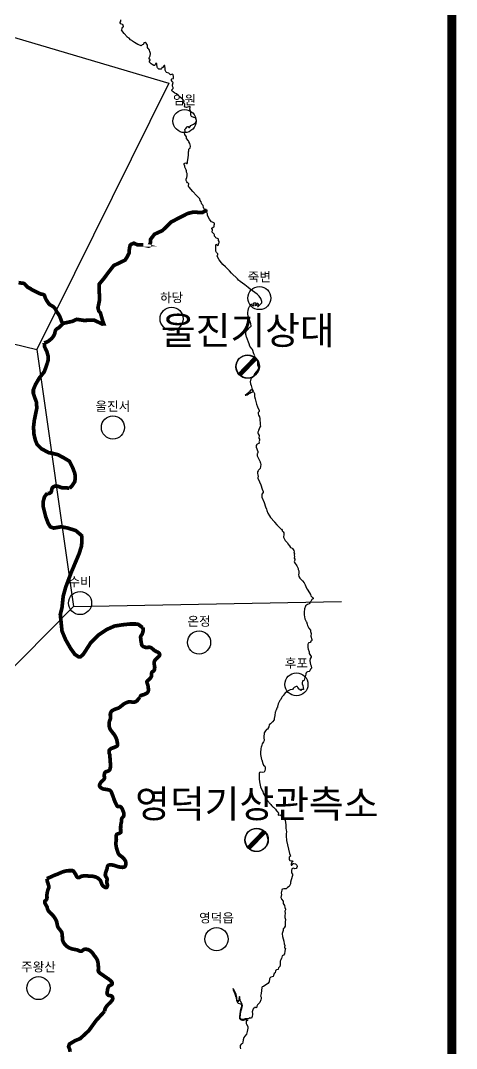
# Model space of a CAD drawing. Header units: millimetres. Extents: x -954552 to 1497340, y -301250 to 736091.
# Drawn here: x 389927 to 437134, y 317031 to 428269 of the extents above; entities that cross this region are included whole.
import ezdxf
from ezdxf.enums import TextEntityAlignment as Align

# ---------------------------------------------------------------- set-up
doc = ezdxf.new("R2010")
doc.units = ezdxf.units.MM
for name, color, linetype in [('2121', 7, 'Continuous'), ('2411', 7, 'Continuous'), ('AWS', 4, 'Continuous'), ('AWS명', 2, 'Continuous'), ('EL', 2, 'Continuous'), ('Point', 1, 'Continuous'), ('관측소명', 3, 'Continuous'), ('기상청', 1, 'Continuous'), ('티센', 6, 'Continuous')]:
    doc.layers.add(name, color=color, linetype=linetype)
doc.styles.get("Standard").update_dxf_attribs({"font": ''})
doc.styles.get('Standard').set_extended_font_data('Gulim')

# ---------------------------------------------------------------- blocks, each defined once
blk = doc.blocks.new('관측소(기상청)')
at = {"layer": '기상청', "const_width": 500}
blk.add_lwpolyline([(821, 874), (-914, -926)], dxfattribs=at)
at = {"layer": '기상청'}
blk.add_circle((-46, -26), 1250, dxfattribs=at)

msp = doc.modelspace()

# ---------------------------------------------------------------- linework, layer by layer
at = {"const_width": 1000}
msp.add_lwpolyline([(436634, 41900), (436634, 603450), (72212, 603450), (72212, 41900)], close=True, dxfattribs=at)
at = {"layer": '2121', "color": 7}
for points in [[(415266, 391887), (415286, 391979), (415199, 392192), (415166, 392295), (415079, 392557), (415062, 392677), (414992, 392754), (414871, 392879), (414769, 393046), (414696, 393295), (414618, 393456), (414409, 394040), (414377, 394108), (414352, 394215), (414331, 394264), (414328, 394470), (414362, 394621), (414375, 394633), (414387, 394677), (414470, 394759), (414591, 394855), (414650, 394968), (414768, 395089), (414823, 395108), (414903, 395185), (414915, 395232), (414862, 395466), (414581, 396261), (414539, 396529), (414538, 396616), (414543, 396718), (414569, 396862), (414624, 397099), (414667, 397176), (414733, 397338), (414806, 397414), (414834, 397489), (414922, 397616), (414922, 397616), (414981, 397501), (415068, 397430), (415166, 397408), (415215, 397430), (415215, 397490), (415161, 397561), (415144, 397670), (415237, 397730), (415390, 397725), (415412, 397637), (415373, 397452), (415384, 397397), (415417, 397425), (415477, 397485), (415570, 397687), (415630, 397698), (415663, 397556), (415619, 397441), (415603, 397337), (415652, 397337), (415805, 397463), (416066, 397708), (416072, 397883), (415957, 398189), (415761, 398440), (415570, 398647), (415062, 399018), (414810, 399216), (414564, 399378), (414234, 399679), (413716, 400040), (413543, 400186), (413409, 400315), (412786, 400916), (412561, 401197), (412524, 401224), (412524, 401236), (412155, 401590), (412123, 401609), (411851, 401875), (411703, 402045), (411442, 402388), (411236, 402782), (411247, 402863), (411283, 402908), (411294, 402956), (411297, 403008), (411165, 403176), (411091, 403304), (411064, 403791), (411094, 403873), (411106, 404054), (411106, 404054), (411161, 404033), (411210, 403946), (411281, 403924), (411357, 403995), (411374, 404131), (411434, 404224), (411450, 404355), (411368, 404480), (411370, 404602), (411326, 404645), (411080, 404760), (411030, 404810), (410927, 404951), (410919, 405083), (410880, 405169), (410693, 405383), (410709, 405616), (410703, 405645), (410627, 405752), (410627, 405784), (410676, 405841), (410850, 405937), (410893, 405979), (410904, 406020), (410896, 406119), (410938, 406242), (410931, 406326), (410855, 406393), (410699, 406452), (410603, 406502), (410463, 406656), (410398, 406758), (410186, 407171), (410178, 407339), (410100, 407494), (410104, 407619), (410135, 407691), (410121, 407751), (410108, 407763), (410108, 407763), (409913, 407815), (409863, 407834), (409844, 407859), (409786, 407947), (409748, 408032), (409713, 408238), (409575, 408402), (409522, 408503), (409495, 408659), (409386, 408783), (409359, 408973), (408986, 409345), (408572, 409766), (408192, 410226), (408129, 410328), (408112, 410385), (408111, 410456), (408119, 410476), (408140, 410565), (408134, 410588), (408044, 410699), (408013, 410718), (407936, 410806), (407866, 410946), (407858, 411002), (407869, 411114), (407938, 411284), (407938, 411284), (407985, 411460), (407979, 411558), (407969, 411700), (407892, 411880), (407893, 412008), (407873, 412120), (407744, 412318), (407733, 412405), (407734, 412524), (407663, 412692), (407662, 412792), (407711, 412845), (407829, 412876), (407829, 412876), (407909, 412813), (407969, 412802), (407990, 412878), (408023, 413020), (408072, 413413), (408105, 413730), (408111, 413874), (408099, 414017), (408118, 414053), (408153, 414180), (408144, 414348), (408199, 414410), (408220, 414414), (408222, 414427), (408305, 414464), (408320, 414667), (408252, 414975), (408138, 415136), (408117, 415248), (407913, 415508), (407898, 415676), (407706, 415954), (407691, 416116), (407738, 416292), (407735, 416473), (407747, 416486), (407754, 416525), (407827, 416601), (407981, 416765), (408036, 416789), (408068, 416791), (408144, 416704), (408231, 416706), (408385, 416895), (408660, 417072), (408763, 417127), (408898, 417247), (408898, 417247), (408940, 417331), (408967, 417462), (408962, 417555), (408896, 417669), (408820, 417740), (408705, 417795), (408451, 417884), (408380, 418033), (408385, 418092), (408376, 418261), (408354, 418396), (408251, 418668), (408250, 418737), (408311, 418825), (408310, 418919), (408271, 418962), (407885, 418875), (407766, 418904), (407683, 418997), (407687, 419042), (407725, 419127), (407731, 419184), (407717, 419216), (407590, 419377), (407620, 419462), (407637, 419565), (407637, 419565), (407570, 419672), (407428, 419808), (407221, 419972), (406990, 420180), (406825, 420339), (406618, 420411), (406464, 420562), (406362, 420627), (406319, 420731), (406317, 420764), (406330, 420807), (406448, 420927), (406452, 421027), (406381, 421185), (406372, 421325), (406456, 421574), (406424, 421613), (406393, 421634), (406278, 421796), (406270, 421905), (406291, 421944), (406325, 421972), (406480, 422015), (406499, 422033), (406496, 422209), (406441, 422394), (406386, 422463), (406164, 422409), (406137, 422421), (405984, 422575), (405746, 422640), (405708, 422683), (405663, 422748), (405598, 422894), (405598, 422894), (405594, 423144), (405568, 423212), (405559, 423391), (405547, 423409), (405472, 423423), (405391, 423347), (405362, 423191), (405213, 423172), (405179, 423030), (405166, 423015), (404897, 423015), (404865, 423032), (404762, 423144), (404718, 423212), (404694, 423561), (404669, 423627), (404549, 423609), (404531, 423590), (404496, 423483), (404471, 423445), (404428, 423414), (404353, 423418), (404178, 423506), (404075, 423570), (403918, 423738), (403898, 423774), (403908, 423880), (403960, 423968), (403952, 424010), (403918, 424074), (403901, 424090), (403901, 424090), (403868, 424099), (403865, 424242), (403913, 424367), (403974, 424456), (403983, 424700), (403911, 424924), (403896, 425061), (403823, 425173), (403785, 425216), (403768, 425221), (403762, 425242), (403742, 425253), (403667, 425351), (403678, 425426), (403682, 425589), (403682, 425589), (403521, 425816), (403412, 425893), (403352, 425876), (403239, 425788), (403236, 425713), (403224, 425688), (403200, 425663), (403100, 425639), (403072, 425600), (403007, 425543), (402932, 425552), (402640, 425686), (402258, 425885), (402144, 425983), (402043, 426032), (401964, 426102), (401829, 426197), (401677, 426351), (401550, 426437), (401508, 426482), (401488, 426488), (401482, 426507), (401143, 426870), (401015, 427048), (400874, 427272), (400902, 427319), (400918, 427435), (401014, 427537), (401082, 427591), (401087, 427653), (401036, 427703), (401023, 427790), (400972, 427852), (400771, 427918), (400771, 427918), (400726, 428010), (400724, 428116), (400790, 428167), (400791, 428199), (400770, 428361)], [(415267, 391891), (415488, 391621), (415586, 391487), (415586, 391291), (415586, 390966), (415663, 390832), (415679, 390656), (415622, 390481), (415255, 390037), (415142, 389748), (414880, 389500), (414800, 389170), (414820, 389000), (414840, 388950), (414890, 388780), (414970, 388490), (415090, 388260), (415110, 388200), (414930, 388290), (414830, 388280), (414720, 388080), (414700, 388050), (414450, 387850), (414300, 387780), (414270, 387740), (414320, 387730), (414480, 387770), (414610, 387860), (414770, 387930), (414870, 388010), (415010, 388050), (415040, 388100), (415050, 388140), (415120, 388110), (415190, 388040), (415270, 387920), (415280, 387590), (415320, 387340), (415470, 386760), (415580, 386460), (415780, 386080), (415780, 386080), (415780, 386000), (415770, 385970), (415660, 385860), (415660, 385720), (415670, 385710), (415710, 385560), (415820, 385370), (415850, 385190), (415880, 384570), (415890, 384520), (415900, 384370), (415830, 384260), (415780, 384080), (415700, 383900), (415690, 383870), (415640, 383740), (415630, 383610), (415660, 383540), (415760, 383350), (415720, 383080), (415810, 382950), (415810, 382830), (415740, 382680), (415770, 382600), (415770, 382540), (415740, 382510), (415540, 382430), (415500, 382400), (415460, 382280), (415460, 382100), (415630, 381630), (415630, 381630), (415630, 381530), (415580, 381400), (415570, 381390), (415570, 381170), (415690, 380870), (415870, 380500), (415880, 380470), (415930, 380380), (415960, 380210), (415890, 379780), (415700, 379610), (415700, 379600), (415650, 379540), (415600, 379450), (415580, 379270), (415630, 379080), (415670, 378990), (415640, 378740), (415810, 378340), (415960, 378040), (416100, 377540), (416210, 377290), (416200, 377210), (416050, 377000), (416050, 376820), (416070, 376680), (416320, 376120), (416450, 375630), (416580, 375390), (416610, 375230), (416710, 374950), (416710, 374950), (416890, 374660), (417010, 374490), (417420, 374030), (417430, 374020), (417440, 374000), (417690, 373710), (418010, 373380), (418160, 373240), (418180, 373240), (418180, 373230), (418260, 373110), (418260, 373030), (418380, 372930), (418450, 372830), (418440, 372780), (418430, 372760), (418450, 372580), (418420, 372450), (418410, 372360), (418480, 372200), (418600, 372010), (418850, 371740), (418860, 371650), (419070, 371420), (419180, 371240), (419360, 371180), (419390, 371150), (419540, 370920), (419560, 370770), (419550, 370720), (419540, 370710), (419540, 370710), (419540, 370680), (419590, 370590), (419570, 370420), (419600, 370280), (419570, 370090), (419620, 369990), (419620, 369870), (419580, 369790), (419560, 369710), (419600, 369610), (419830, 369260), (419990, 368980), (420000, 368950), (420010, 368850), (420070, 368730), (420060, 368390), (420030, 368330), (420050, 368120), (420190, 367920), (420420, 367690), (420430, 367690), (420430, 367680), (420440, 367680), (420460, 367650), (420470, 367650), (420470, 367640), (420650, 367420), (420760, 367210), (420820, 367040), (420840, 367020), (420840, 366990), (420840, 366990), (420960, 366750), (421230, 366330), (421320, 366170), (421380, 366020), (421530, 365850), (421600, 365740), (421600, 365700), (421530, 365660), (421460, 365600), (421360, 365400), (421340, 365350), (421240, 365230), (421240, 365200), (421210, 365170), (421200, 365170), (421200, 365160), (421020, 365060), (420880, 364990), (420800, 364920), (420780, 364880), (420690, 364590), (420670, 364580), (420640, 364280), (420630, 363970), (420710, 363540), (420850, 363240), (420880, 363190), (420980, 362940), (421010, 362820), (421120, 362580), (421160, 362500), (421160, 362500), (421320, 362300), (421320, 362200), (421330, 362160), (421400, 361920), (421380, 361660), (421470, 361290), (421470, 361170), (421390, 361100), (421370, 361100), (421340, 361000), (421320, 360980), (421140, 360930), (421090, 360880), (421040, 360730), (421050, 360420), (421070, 360250), (421170, 359970), (421180, 359780), (421400, 359430), (421400, 359380), (421310, 359280), (421290, 359220), (421270, 358970), (421340, 358580), (421410, 358420), (421430, 358180), (421400, 358160), (421310, 358080), (421240, 357900), (421170, 357840), (421010, 357780), (421010, 357780), (420940, 357750), (420860, 357690), (420810, 357560), (420780, 357370), (420760, 357350), (420710, 357170), (420660, 356890), (420610, 356830), (420490, 356800), (420450, 356760), (420420, 356630), (420420, 356480), (420480, 356310), (420530, 356080), (420580, 355890), (420360, 355860), (420270, 355760), (420250, 355760), (420200, 355860), (420180, 355890), (420090, 355930), (419970, 356090), (419930, 356180), (419900, 356190), (419780, 356200), (419550, 356100), (419470, 356020), (419460, 356000), (419380, 355880), (419120, 355830), (418990, 355780), (418990, 355780), (418850, 355680), (418540, 355430), (418360, 355220), (418330, 355160), (418240, 355060), (418240, 355030), (418170, 354960), (418100, 354810), (418000, 354680), (417940, 354550), (417860, 354380), (417840, 354320), (417790, 354130), (417760, 354060), (417740, 353940), (417720, 353920), (417700, 353850), (417650, 353750), (417600, 353640), (417560, 353590), (417530, 353450), (417510, 353430), (417470, 353070), (417400, 352720), (417380, 352680), (417380, 352580), (417220, 352380), (417030, 352190), (416990, 352170), (416850, 352060), (416820, 351850), (416820, 351850), (416760, 351730), (416750, 351690), (416660, 351600), (416600, 351550), (416600, 351540), (416580, 351540), (416450, 351420), (416320, 351170), (416300, 351130), (416280, 350800), (416270, 350630), (416300, 350390), (416300, 350350), (416290, 350300), (416240, 350200), (416110, 350010), (416070, 349850), (416060, 349800), (416010, 349740), (415980, 349650), (415950, 349500), (415910, 349040), (415920, 348980), (415910, 348900), (415930, 348830), (416020, 348300), (416040, 348270), (416180, 347870), (416220, 347680), (416220, 347680), (416391, 347563), (416411, 347428), (416432, 347274), (416391, 347062), (416313, 346928), (416120, 346900), (416120, 346900), (415880, 346930), (415840, 346900), (415820, 346880), (415780, 346800), (415760, 346340), (415760, 346200), (415800, 345880), (415930, 345360), (416090, 344960), (416160, 344820), (416210, 344660), (416300, 344480), (416300, 344470), (416410, 344280), (416620, 343910), (416670, 343850), (416660, 343840), (416680, 343830), (416680, 343820), (416730, 343760), (416780, 343720), (416780, 343710), (416790, 343710), (416800, 343680), (416810, 343680), (416810, 343680), (416860, 343600), (416880, 343600), (416900, 343560), (416930, 343540), (416950, 343490), (417010, 343450), (417010, 343420), (417030, 343420), (417140, 343280), (417130, 343270), (417250, 343170), (417270, 343130), (417320, 343130), (417350, 343090), (417550, 342930), (417650, 342740), (417670, 342740), (417670, 342720), (417760, 342670), (417760, 342660), (417770, 342660), (417770, 342640), (417860, 342530), (417870, 342470), (417830, 342370), (417830, 342290), (417990, 342300), (418070, 342260), (418130, 342230), (418180, 342220), (418455, 341974), (418589, 341721), (418666, 341241), (418666, 340834), (418687, 340679), (418723, 340488), (418703, 340240), (418687, 340023), (418744, 339543), (419053, 338135), (419110, 337944), (419146, 337830), (419090, 337810), (419000, 337730), (419000, 337730), (419000, 337520), (419040, 337420), (419100, 337360), (419340, 337340), (419420, 337300), (419440, 337270), (419420, 337250), (419390, 337230), (419270, 337140), (419220, 336980), (419230, 336870), (419310, 336870), (419380, 336940), (419430, 337040), (419460, 337050), (419520, 337050), (419720, 337010), (419838, 336860), (419889, 336716), (419859, 336602), (419781, 336504), (419637, 336468), (419570, 336514), (419520, 336540), (419380, 336500), (419320, 336460), (419300, 336410), (419280, 336310), (419270, 336050), (419270, 336050), (419389, 335900), (419379, 335746), (419224, 335286), (419177, 335023), (419146, 334842), (419090, 334698), (419002, 334564), (418832, 334440), (418687, 334295), (418589, 334306), (418430, 334320), (418290, 334280), (418230, 334240), (418210, 334160), (418180, 334030), (418170, 334020), (418150, 333870), (418200, 333670), (418200, 333630), (418140, 333550), (418130, 333350), (418170, 333210), (418190, 333170), (418370, 332960), (418370, 332700), (418510, 332500), (418540, 332290), (418610, 332120), (418610, 332040), (418560, 331880), (418580, 331620), (418550, 331410), (418550, 331410), (418543, 331210), (418589, 331086), (418630, 330998), (418599, 330740), (418589, 330343), (418589, 330250), (418520, 330150), (418520, 330120), (418520, 330100), (418470, 330050), (418380, 330020), (418360, 330000), (418350, 329780), (418260, 329480), (418250, 329430), (418290, 329150), (418430, 328630), (418470, 328360), (418540, 328160), (418520, 327980), (418520, 327980), (418543, 327892), (418610, 327845), (418599, 327721), (418553, 327566), (418496, 327267), (418408, 327123), (418270, 327060), (418170, 326760), (418160, 326720), (418100, 326610), (418050, 326490), (418030, 326080), (417990, 325910), (417870, 325770), (417830, 325600), (417810, 325570), (417640, 325530), (417590, 325500), (417560, 325460), (417540, 325430), (417500, 325200), (417400, 325130), (417340, 325030), (417330, 324940), (417310, 324900), (417270, 324830), (417020, 324740), (416920, 324640), (416880, 324550), (416850, 324250), (416720, 324050), (416240, 323720), (416100, 323690), (416050, 323640), (415990, 322980), (415960, 322830), (415920, 322710), (415920, 322710), (415962, 322649), (415999, 322571), (415988, 322447), (415942, 322282), (415839, 322004), (415606, 321746), (415508, 321591), (415508, 321503), (415462, 321457), (415415, 321436), (415310, 321490), (415250, 321420), (415140, 321350), (415110, 321310), (415000, 320980), (415010, 320960), (415010, 320960), (415039, 320879), (415049, 320812), (415049, 320688), (415008, 320476), (414941, 320321), (414884, 320290), (414807, 320290), (414730, 320350), (414730, 320350), (414630, 320250), (414570, 320220), (414400, 320230), (414260, 320220), (414140, 320180), (414070, 320160), (413930, 320150), (413810, 320210), (413740, 320260), (413720, 320350), (413740, 320720), (413770, 321030), (413900, 321360), (413960, 321630), (413900, 321900), (413740, 322140), (413720, 322180), (413670, 322610), (413640, 322640), (413610, 322620), (413590, 322550), (413580, 322410), (413590, 322210), (413590, 322210), (413580, 322200), (413550, 322180), (413510, 322190), (413430, 322270), (413480, 322180), (413490, 322080), (413460, 322060), (413430, 322070), (413400, 322120), (413380, 322190), (413360, 322270), (413350, 322360), (413340, 322480), (413340, 322550), (413280, 322870), (413210, 323060), (413010, 323400), (413000, 323430), (412920, 323520), (412940, 323380), (412980, 323260), (413050, 323120), (413180, 322840), (413220, 322670), (413250, 322620), (413270, 322480), (413330, 322240), (413380, 322080), (413410, 322020), (413460, 321960), (413490, 321940), (413490, 321940), (413750, 321860), (413790, 321820), (413820, 321780), (413840, 321730), (413850, 321550), (413800, 321390), (413770, 321320), (413770, 321270), (413750, 321260), (413710, 321070), (413650, 320500), (413650, 320410), (413650, 320280), (413730, 320170), (413830, 320130), (413950, 320080), (414020, 320090), (414080, 320100), (414180, 320140), (414260, 320160), (414320, 320160), (414400, 320140), (414450, 320120), (414500, 320080), (414490, 320060), (414400, 319990), (414370, 319940), (414370, 319730), (414390, 319670), (414400, 319650), (414533, 319423), (414533, 319212), (414476, 318851), (414389, 318562), (414234, 318366), (414110, 318231), (414032, 317973), (413996, 317705), (413976, 317581), (413830, 317490), (413830, 317490), (413720, 317360), (413700, 317240), (413720, 317120), (413740, 316980)]]:
    msp.add_lwpolyline(points, dxfattribs=at)
at = {"layer": '2411', "const_width": 400}
for points in [[(394565, 395506), (395557, 395722), (396011, 395938), (396769, 395822), (397900, 395844), (398766, 395431), (398943, 395437), (398828, 395746), (398568, 396656), (398408, 396814), (398308, 397185), (398482, 398022), (398427, 399724), (398959, 400362), (399438, 401012), (400018, 401752), (401229, 402332), (401444, 402635), (401684, 403102), (401714, 403588), (401802, 403967), (401859, 404023), (402180, 404179), (402633, 403984), (403233, 404001), (403180, 404000), (403793, 403854), (403840, 403873), (403992, 404226), (404004, 404590), (404439, 405151), (405297, 405545), (406252, 406474), (407328, 407035), (408019, 407386), (408569, 407525), (408868, 407538), (409333, 407486), (409643, 407510), (410108, 407763)], [(394565, 395506), (394540, 395523), (394498, 395551), (394460, 395583), (394437, 395607), (394437, 395607), (394408, 395647), (394385, 395690), (394366, 395737), (394349, 395786), (394334, 395833), (394315, 395879), (394297, 395926), (394280, 395973), (394263, 396020), (394245, 396067), (394228, 396114), (394210, 396160), (394191, 396207), (394170, 396252), (394155, 396284), (394132, 396328), (394108, 396371), (394082, 396414), (394056, 396457), (394030, 396500), (394004, 396542), (393996, 396556), (393963, 396598), (393929, 396639), (393895, 396681), (393870, 396715), (393843, 396757), (393820, 396801), (393798, 396846), (393776, 396892), (393770, 396903), (393748, 396949), (393726, 396994), (393702, 397038), (393677, 397082), (393650, 397123), (393650, 397123), (393639, 397138), (393607, 397176), (393573, 397213), (393537, 397247), (393498, 397279), (393458, 397310), (393417, 397340), (393375, 397368), (393367, 397373), (393323, 397398), (393279, 397422), (393234, 397445), (393189, 397469), (393146, 397493), (393104, 397520), (393075, 397542), (393039, 397576), (393005, 397612), (392973, 397650), (392943, 397691), (392914, 397732), (392886, 397774), (392878, 397786), (392849, 397827), (392821, 397868), (392794, 397910), (392767, 397953), (392742, 397996), (392717, 398039), (392693, 398084), (392670, 398128), (392648, 398173), (392626, 398218), (392605, 398264), (392596, 398284), (392581, 398335), (392581, 398335), (392567, 398387), (392552, 398437), (392534, 398484), (392513, 398527), (392486, 398563), (392484, 398566), (392447, 398593), (392405, 398613), (392359, 398628), (392308, 398640), (392256, 398650), (392203, 398659), (392149, 398668), (392146, 398669), (392099, 398686), (392052, 398705), (392006, 398724), (391960, 398744), (391915, 398764), (391870, 398785), (391824, 398807), (391779, 398829), (391735, 398851), (391690, 398874), (391645, 398897), (391601, 398920), (391556, 398943), (391512, 398966), (391467, 398989), (391451, 398998), (391405, 399019), (391359, 399040), (391314, 399061), (391269, 399083), (391225, 399106), (391181, 399130), (391181, 399130), (391150, 399148), (391109, 399176), (391068, 399205), (391027, 399234), (390986, 399262), (390943, 399289), (390898, 399311), (390852, 399331), (390806, 399350), (390761, 399371), (390737, 399383), (390697, 399413), (390659, 399446), (390623, 399483), (390589, 399521), (390555, 399561), (390522, 399601), (390489, 399641), (390456, 399680), (390421, 399716), (390385, 399750), (390347, 399779), (390307, 399804), (390286, 399815), (390239, 399828), (390191, 399838), (390142, 399845), (390091, 399851), (390040, 399856), (389990, 399861), (389985, 399862), (389935, 399870), (389886, 399879), (389837, 399888), (389788, 399897), (389738, 399905), (389738, 399905), (389712, 399908)], [(392500, 393382), (392526, 393394), (392573, 393412), (392620, 393429), (392668, 393444), (392716, 393460), (392763, 393477), (392809, 393496), (392822, 393502), (392866, 393526), (392909, 393552), (392951, 393580), (392992, 393609), (393031, 393640), (393070, 393671), (393099, 393696), (393139, 393728), (393178, 393760), (393216, 393793), (393253, 393827), (393289, 393863), (393324, 393899), (393358, 393936), (393358, 393936), (393390, 393975), (393421, 394014), (393450, 394055), (393477, 394096), (393487, 394112), (393515, 394153), (393542, 394197), (393567, 394241), (393590, 394286), (393609, 394332), (393626, 394380), (393639, 394428), (393644, 394453), (393651, 394502), (393653, 394517), (393662, 394567), (393675, 394617), (393691, 394665), (393710, 394712), (393732, 394758), (393759, 394800), (393782, 394831), (393815, 394866), (393853, 394897), (393894, 394925), (393937, 394952), (393981, 394979), (394025, 395006), (394067, 395034), (394068, 395034), (394106, 395066), (394144, 395099), (394181, 395133), (394217, 395167), (394253, 395202), (394289, 395237), (394289, 395237), (394325, 395272), (394327, 395274), (394565, 395506)], [(392500, 393382), (392517, 392996), (392782, 392431), (392912, 391951), (392912, 391516), (392822, 391171)], [(392822, 391171), (392504, 390272), (391961, 389594), (391554, 388892), (391312, 388319), (391312, 387912), (391471, 387452), (391637, 387016), (391690, 386337), (391418, 385004), (391336, 384302), (391365, 383565), (391530, 382863), (391719, 382397), (392179, 381937), (392970, 381506), (393324, 381447), (393973, 381288), (394680, 380904), (395223, 380580), (395577, 379872), (395819, 379223), (395848, 378704), (395795, 378356), (395524, 377949), (395220, 377650)], [(392832, 377126), (392521, 376728), (392386, 376232), (392386, 375649), (392657, 374563), (392928, 373843), (393153, 373484), (393512, 373348), (394326, 373484), (395046, 373348), (395907, 373077), (396539, 372534), (396580, 372174), (396533, 371407), (396261, 370552), (395406, 368517), (394816, 366942), (394551, 365992), (394415, 364730), (394232, 364004), (394415, 362199), (394816, 361249), (395359, 360305), (395813, 359674), (396220, 359403), (396397, 359403), (396716, 359674), (397530, 360937), (398338, 361751), (399288, 362382), (400102, 362742), (400957, 362877), (401771, 362966), (402402, 362966), (402674, 362924), (403140, 362580)], [(392832, 377126), (392860, 377120), (392910, 377100), (392960, 377100), (393010, 377100), (393060, 377110), (393110, 377130), (393150, 377160), (393190, 377190), (393210, 377200), (393230, 377240), (393260, 377280), (393270, 377320), (393280, 377370), (393290, 377430), (393300, 377480), (393310, 377530), (393330, 377580), (393340, 377630), (393360, 377680), (393370, 377690), (393400, 377730), (393440, 377760), (393480, 377800), (393520, 377830), (393570, 377850), (393610, 377870), (393660, 377890), (393710, 377900), (393750, 377900), (393750, 377900), (393800, 377900), (393850, 377900), (393890, 377890), (393940, 377880), (393990, 377860), (394040, 377850), (394090, 377830), (394140, 377810), (394190, 377790), (394240, 377770), (394290, 377750), (394340, 377730), (394370, 377720), (394420, 377720), (394470, 377710), (394520, 377710), (394570, 377710), (394620, 377700), (394670, 377700), (394720, 377700), (394770, 377700), (394820, 377700), (394870, 377690), (394920, 377690), (394970, 377690), (395020, 377680), (395070, 377680), (395120, 377670), (395170, 377660), (395220, 377650)], [(403140, 362580), (403160, 362530), (403180, 362490), (403200, 362450), (403200, 362400), (403210, 362350), (403210, 362300), (403200, 362250), (403200, 362250), (403200, 362220), (403190, 362170), (403180, 362120), (403170, 362070), (403150, 362020), (403140, 361980), (403120, 361930), (403100, 361880), (403070, 361840), (403050, 361790), (403020, 361750), (402990, 361710), (402960, 361670), (402940, 361630), (402940, 361610), (402930, 361570), (402920, 361520), (402930, 361470), (402940, 361420), (402950, 361370), (402950, 361340), (402960, 361290), (402960, 361240), (402970, 361190), (402970, 361140), (402980, 361090), (402990, 361040), (403000, 360990), (403000, 360960), (403010, 360910), (403010, 360860), (403020, 360810), (403030, 360760), (403050, 360710), (403070, 360670), (403100, 360630), (403100, 360630), (403140, 360590), (403180, 360560), (403220, 360530), (403270, 360510), (403320, 360480), (403360, 360470), (403410, 360450), (403450, 360440), (403500, 360440), (403550, 360430), (403610, 360430), (403660, 360430), (403710, 360440), (403720, 360440), (403770, 360440), (403820, 360450), (403870, 360450), (403900, 360450), (403950, 360440), (404000, 360430), (404040, 360410), (404090, 360380), (404130, 360350), (404170, 360320), (404190, 360310), (404230, 360270), (404270, 360240), (404310, 360210), (404340, 360170), (404360, 360150), (404400, 360120), (404440, 360090), (404480, 360060), (404530, 360040), (404580, 360020), (404620, 359990), (404620, 359990), (404670, 359970), (404690, 359960), (404730, 359940), (404780, 359920), (404830, 359890), (404870, 359860), (404910, 359830), (404940, 359800), (404950, 359780), (404970, 359740), (404990, 359690), (405000, 359640), (405000, 359620), (404990, 359570), (404970, 359530), (404940, 359490), (404900, 359450), (404860, 359410), (404820, 359380), (404800, 359360), (404760, 359320), (404730, 359290), (404690, 359250), (404650, 359220), (404610, 359180), (404570, 359150), (404540, 359110), (404510, 359080), (404480, 359040), (404460, 359000), (404440, 358950), (404420, 358900), (404410, 358860), (404400, 358810), (404390, 358750), (404390, 358720), (404390, 358720), (404390, 358670), (404400, 358620), (404410, 358570), (404420, 358520), (404430, 358470), (404440, 358420), (404450, 358370), (404450, 358320), (404460, 358270), (404460, 358260), (404450, 358210), (404450, 358160), (404440, 358110), (404430, 358060), (404420, 358010), (404400, 357960), (404370, 357920), (404360, 357900), (404320, 357870), (404280, 357840), (404230, 357810), (404190, 357780), (404160, 357750), (404150, 357740), (404130, 357700), (404120, 357650), (404120, 357600), (404120, 357550), (404120, 357490), (404120, 357440), (404120, 357390), (404110, 357360), (404100, 357310), (404080, 357270), (404060, 357220), (404030, 357180), (404030, 357180), (404010, 357150), (403990, 357110), (403950, 357070), (403920, 357040), (403880, 357000), (403840, 356970), (403810, 356930), (403770, 356900), (403750, 356890), (403710, 356850), (403670, 356820), (403640, 356780), (403640, 356770), (403620, 356730), (403620, 356690), (403620, 356640), (403630, 356590), (403640, 356540), (403660, 356490), (403680, 356430), (403700, 356380), (403720, 356330), (403730, 356280), (403740, 356230), (403750, 356180), (403750, 356130), (403760, 356080), (403760, 356030), (403770, 355980), (403770, 355950), (403770, 355900), (403770, 355850), (403770, 355800), (403770, 355750), (403760, 355700), (403750, 355680), (403750, 355680), (403730, 355630), (403710, 355590), (403680, 355560), (403650, 355520), (403610, 355490), (403560, 355460), (403520, 355430), (403470, 355410), (403420, 355380), (403370, 355360), (403320, 355340), (403270, 355320), (403230, 355300), (403170, 355290), (403120, 355280), (403070, 355260), (403020, 355250), (402970, 355230), (402940, 355200), (402930, 355190), (402920, 355140), (402910, 355090), (402900, 355040), (402900, 355040)], [(402900, 355040), (402860, 355020), (402820, 354990), (402780, 354950), (402770, 354940), (402730, 354900), (402700, 354870), (402670, 354830), (402640, 354780), (402610, 354740), (402580, 354700), (402540, 354670), (402510, 354630), (402470, 354600), (402460, 354600), (402420, 354570), (402370, 354550), (402320, 354530), (402280, 354520), (402280, 354520), (402260, 354510), (402210, 354510), (402170, 354500), (402120, 354500), (402070, 354510), (402020, 354520), (401970, 354520), (401910, 354530), (401860, 354540), (401810, 354540), (401760, 354550), (401740, 354550), (401690, 354540), (401640, 354530), (401590, 354520), (401540, 354510), (401500, 354490), (401450, 354470), (401400, 354460), (401360, 354440), (401310, 354410), (401260, 354390), (401220, 354370), (401170, 354340), (401130, 354320), (401090, 354290), (401050, 354260), (401010, 354230), (400970, 354200), (400930, 354160), (400890, 354130), (400850, 354100), (400810, 354070), (400780, 354040), (400740, 354010), (400700, 353980), (400700, 353980), (400660, 353950), (400610, 353920), (400570, 353890), (400550, 353880), (400500, 353860), (400450, 353840), (400410, 353820), (400360, 353810), (400310, 353790), (400260, 353770), (400220, 353760), (400170, 353740), (400120, 353720), (400080, 353700), (400070, 353700), (400020, 353680), (399980, 353660), (399930, 353630), (399890, 353610), (399850, 353580), (399810, 353550), (399790, 353530), (399760, 353500), (399730, 353450), (399710, 353410), (399690, 353360), (399670, 353310), (399660, 353290), (399650, 353240), (399650, 353190), (399650, 353140), (399650, 353090), (399660, 353040), (399660, 352990), (399670, 352940), (399680, 352890), (399680, 352890), (399680, 352840), (399680, 352790), (399680, 352760), (399670, 352720), (399650, 352670), (399630, 352620), (399610, 352580), (399590, 352530), (399570, 352480), (399560, 352460), (399550, 352420), (399540, 352370), (399530, 352320), (399530, 352270), (399530, 352220), (399530, 352170), (399530, 352160), (399530, 352110), (399530, 352060), (399530, 352010), (399530, 351960), (399540, 351900), (399540, 351850), (399550, 351810), (399560, 351760), (399580, 351710), (399590, 351660), (399600, 351650), (399620, 351610), (399640, 351560), (399670, 351520), (399690, 351480), (399720, 351440), (399750, 351400), (399780, 351360), (399810, 351320), (399810, 351320), (399840, 351290), (399870, 351250), (399900, 351210), (399930, 351170), (399970, 351130), (400000, 351090), (400010, 351080), (400040, 351040), (400060, 351000), (400090, 350960), (400120, 350910), (400150, 350870), (400170, 350830), (400200, 350790), (400220, 350740), (400240, 350700), (400260, 350650), (400280, 350610), (400300, 350560), (400320, 350510), (400340, 350460), (400350, 350420), (400360, 350370), (400370, 350320), (400380, 350270), (400390, 350220), (400400, 350170), (400410, 350120), (400410, 350070), (400430, 350010), (400440, 349960), (400440, 349910), (400440, 349860), (400430, 349840), (400410, 349800), (400380, 349760), (400380, 349760), (400340, 349730), (400290, 349700), (400250, 349680), (400190, 349660), (400150, 349640), (400110, 349620), (400060, 349600), (400010, 349590), (399960, 349570), (399910, 349560), (399870, 349540), (399820, 349520), (399770, 349500), (399730, 349480), (399680, 349450), (399640, 349420), (399600, 349380), (399570, 349340), (399540, 349300), (399530, 349280), (399520, 349240), (399510, 349190), (399510, 349140), (399510, 349080), (399520, 349030), (399530, 348980), (399530, 348970), (399540, 348920), (399560, 348870), (399580, 348830), (399580, 348820), (399580, 348820), (399600, 348640), (399600, 348590), (399610, 348540), (399610, 348490), (399620, 348440), (399620, 348390), (399630, 348340), (399630, 348290), (399630, 348240), (399640, 348190), (399640, 348140), (399640, 348090), (399640, 348040), (399640, 348020), (399650, 347970), (399660, 347920), (399660, 347870), (399660, 347820), (399670, 347770), (399670, 347720), (399670, 347670), (399670, 347620), (399670, 347570), (399670, 347520), (399660, 347470), (399650, 347420), (399640, 347400), (399630, 347350), (399620, 347300), (399610, 347250), (399590, 347200), (399560, 347160), (399550, 347140), (399510, 347110), (399470, 347080), (399470, 347080), (399420, 347060), (399370, 347040), (399320, 347020), (399270, 347010), (399220, 346990), (399180, 346970), (399130, 346950), (399100, 346920), (399090, 346910), (399060, 346870), (399040, 346820), (399020, 346780), (399010, 346730), (399000, 346680), (398990, 346630), (398990, 346580), (398990, 346530), (399000, 346480), (399000, 346430), (399010, 346380), (399010, 346330), (399010, 346280), (399010, 346250), (398990, 346210), (398970, 346170), (398940, 346130), (398910, 346100), (398870, 346060), (398830, 346020), (398790, 345990), (398750, 345950), (398720, 345920), (398680, 345880), (398640, 345840), (398610, 345800), (398600, 345780), (398600, 345780), (398570, 345730), (398540, 345690), (398520, 345640), (398500, 345590), (398480, 345540), (398480, 345490), (398480, 345450), (398500, 345410), (398520, 345360), (398550, 345320), (398580, 345280), (398620, 345250), (398670, 345220), (398680, 345210), (398720, 345180), (398760, 345160), (398800, 345140), (398850, 345120), (398900, 345110), (398950, 345100), (399000, 345090), (399050, 345090), (399100, 345080), (399150, 345070), (399210, 345070), (399260, 345060), (399310, 345050), (399330, 345040), (399390, 345030), (399440, 345020), (399490, 345010), (399530, 344990), (399580, 344970), (399620, 344950), (399630, 344950), (399660, 344920), (399660, 344920), (399700, 344880), (399730, 344840), (399750, 344800), (399770, 344750), (399800, 344700), (399820, 344660), (399830, 344610), (399850, 344560), (399860, 344540), (399880, 344490), (399890, 344440), (399910, 344400), (399930, 344350), (399950, 344300), (399960, 344260), (399980, 344210), (399990, 344180), (400010, 344130), (400020, 344080), (400040, 344030), (400060, 343990), (400070, 343940), (400090, 343890), (400110, 343850), (400130, 343800), (400140, 343750), (400160, 343710), (400180, 343660), (400200, 343610), (400230, 343570), (400250, 343530), (400270, 343480), (400300, 343440), (400320, 343390), (400330, 343380), (400350, 343330), (400350, 343330), (400380, 343280), (400410, 343240), (400430, 343230), (400470, 343220), (400520, 343220), (400580, 343220), (400630, 343230), (400660, 343230), (400700, 343210), (400740, 343190), (400780, 343160), (400820, 343130), (400850, 343090), (400880, 343050), (400910, 343000), (400940, 342950), (400960, 342900), (400980, 342850), (401000, 342800), (401020, 342750), (401040, 342710), (401060, 342660), (401080, 342610), (401090, 342560), (401100, 342520), (401110, 342470), (401120, 342420), (401120, 342390), (401120, 342340), (401110, 342290), (401110, 342240), (401090, 342190), (401070, 342150), (401070, 342130), (401040, 342090), (401000, 342050), (401000, 342050), (400970, 342020), (400930, 341980), (400900, 341940), (400890, 341920), (400880, 341870), (400870, 341820), (400870, 341770), (400870, 341720), (400870, 341670), (400870, 341660), (400860, 341610), (400850, 341560), (400850, 341510), (400830, 341460), (400820, 341410), (400810, 341360), (400800, 341310), (400790, 341270), (400790, 341230), (400780, 341180), (400780, 341130), (400770, 341080), (400770, 341030), (400770, 340980), (400770, 340930), (400760, 340880), (400760, 340830), (400770, 340780), (400770, 340730), (400770, 340680), (400770, 340630), (400780, 340570), (400790, 340520), (400790, 340470), (400790, 340450), (400770, 340410), (400770, 340410), (400730, 340380), (400690, 340350), (400640, 340330), (400590, 340300), (400580, 340300), (400530, 340280), (400480, 340260), (400430, 340240), (400390, 340220), (400360, 340200), (400330, 340170), (400310, 340130), (400300, 340090), (400290, 340040), (400280, 339990), (400280, 339940), (400280, 339880), (400290, 339830), (400290, 339770), (400290, 339710), (400300, 339660), (400290, 339610), (400290, 339560), (400280, 339510), (400270, 339460), (400270, 339410), (400260, 339360), (400260, 339310), (400260, 339260), (400260, 339210), (400260, 339160), (400260, 339110), (400260, 339060), (400270, 339010), (400270, 338960), (400280, 338910), (400280, 338910), (400290, 338860), (400300, 338810), (400310, 338760), (400320, 338710), (400340, 338670), (400350, 338620), (400370, 338570), (400380, 338520), (400400, 338490), (400410, 338440), (400420, 338390), (400440, 338340), (400450, 338290), (400470, 338240), (400490, 338200), (400510, 338150), (400530, 338110), (400560, 338060), (400590, 338020), (400620, 337990), (400660, 337950), (400700, 337920), (400740, 337890), (400780, 337860), (400820, 337830), (400860, 337800), (400900, 337770), (400940, 337730), (400980, 337700), (401020, 337670), (401050, 337630), (401070, 337620), (401100, 337580), (401140, 337540), (401170, 337500), (401200, 337450), (401200, 337450), (401230, 337410), (401250, 337370), (401280, 337320), (401300, 337270), (401310, 337230), (401320, 337180), (401330, 337130), (401330, 337070), (401330, 337020), (401330, 336960), (401320, 336910), (401310, 336860), (401290, 336810), (401270, 336770), (401240, 336730), (401210, 336700), (401180, 336680), (401140, 336660), (401090, 336650), (401040, 336640), (400990, 336630), (400940, 336630), (400880, 336640), (400830, 336640), (400770, 336650), (400740, 336650), (400690, 336660), (400640, 336670), (400590, 336680), (400550, 336690), (400500, 336700), (400450, 336720), (400400, 336730), (400350, 336750), (400310, 336760), (400260, 336780), (400260, 336780), (400210, 336800), (400160, 336810), (400110, 336830), (400090, 336830), (400040, 336850), (399990, 336860), (399940, 336870), (399890, 336880), (399840, 336890), (399790, 336900), (399740, 336900), (399710, 336900), (399660, 336900), (399600, 336900), (399550, 336890), (399500, 336880), (399460, 336860), (399420, 336830), (399410, 336830), (399390, 336800), (399360, 336760), (399340, 336720), (399330, 336670), (399320, 336620), (399310, 336570), (399300, 336510), (399290, 336460), (399280, 336410), (399260, 336360), (399240, 336320), (399220, 336270), (399200, 336220), (399190, 336180), (399170, 336130), (399150, 336080), (399140, 336030), (399140, 336030), (399140, 336020), (399120, 335970), (399120, 335910), (399110, 335860), (399110, 335810), (399110, 335760), (399120, 335720), (399120, 335710), (399140, 335660), (399170, 335620), (399200, 335580), (399230, 335540), (399260, 335490), (399280, 335450), (399280, 335440), (399290, 335400), (399300, 335350), (399300, 335300), (399290, 335250), (399290, 335200), (399280, 335150), (399270, 335100), (399270, 335040), (399270, 335000), (399280, 334950), (399290, 334900), (399310, 334850), (399320, 334800), (399330, 334750), (399340, 334700), (399340, 334660), (399330, 334630), (399320, 334570), (399300, 334520), (399280, 334480), (399270, 334460), (399270, 334460), (399230, 334440), (399190, 334440), (399150, 334440), (399100, 334460), (399050, 334480), (398990, 334520), (398940, 334550), (398890, 334590), (398870, 334610), (398840, 334640), (398810, 334680), (398780, 334720), (398760, 334760), (398740, 334800), (398720, 334850), (398700, 334900), (398680, 334950), (398660, 335000), (398640, 335050), (398620, 335090), (398600, 335140), (398580, 335190), (398550, 335230), (398530, 335260), (398500, 335300), (398460, 335330), (398420, 335370), (398380, 335400), (398340, 335430), (398300, 335460), (398260, 335490), (398210, 335510), (398170, 335530), (398120, 335560), (398070, 335580), (398030, 335590), (398030, 335590), (397980, 335610), (397930, 335620), (397880, 335640), (397860, 335640), (397810, 335650), (397760, 335660), (397710, 335660), (397670, 335670), (397620, 335670), (397560, 335670), (397530, 335670), (397480, 335670), (397430, 335680), (397380, 335680), (397330, 335680), (397290, 335690), (397240, 335690), (397190, 335700), (397140, 335700), (397090, 335700), (397040, 335710), (396990, 335710), (396940, 335710), (396890, 335710), (396840, 335710), (396830, 335700), (396780, 335700), (396730, 335700), (396680, 335690), (396630, 335680), (396580, 335670), (396530, 335660), (396480, 335640), (396470, 335640), (396420, 335610), (396380, 335590), (396380, 335590), (396340, 335560), (396290, 335540), (396240, 335530), (396220, 335530), (396170, 335530), (396120, 335540), (396110, 335540), (396070, 335560), (396040, 335600), (396010, 335640), (395980, 335680), (395960, 335730), (395940, 335780), (395920, 335830), (395910, 335840), (395890, 335880), (395860, 335920), (395830, 335960), (395810, 336000), (395780, 336050), (395750, 336090), (395730, 336130), (395700, 336170), (395680, 336200), (395680, 336200), (395520, 336280), (395470, 336280), (395420, 336270), (395370, 336270), (395320, 336270), (395270, 336270), (395220, 336270), (395170, 336270), (395120, 336270), (395070, 336260), (395020, 336260), (394970, 336250), (394920, 336250), (394870, 336240), (394820, 336230), (394800, 336230), (394750, 336220), (394710, 336200), (394660, 336190), (394610, 336180), (394560, 336160), (394520, 336140), (394470, 336130), (394420, 336110), (394380, 336090), (394330, 336070), (394280, 336050), (394240, 336030), (394190, 336010), (394140, 335990), (394100, 335970), (394050, 335950), (394010, 335930), (393980, 335920), (393940, 335900), (393940, 335900), (393890, 335880), (393840, 335860), (393800, 335850), (393750, 335830), (393700, 335810), (393660, 335790), (393610, 335770), (393560, 335750), (393520, 335740), (393470, 335720), (393430, 335700), (393380, 335680), (393330, 335660), (393290, 335630), (393240, 335610), (393230, 335610), (393190, 335580), (392771, 335412)], [(392771, 335412), (392780, 335390), (392790, 335340), (392800, 335280), (392810, 335230), (392820, 335170), (392830, 335110), (392830, 335080), (392850, 335030), (392850, 335030), (392870, 334980), (392890, 334940), (392900, 334890), (392920, 334840), (392930, 334790), (392940, 334750), (392950, 334730), (392960, 334680), (392980, 334620), (393000, 334570), (393000, 334520), (393000, 334470), (392990, 334430), (392990, 334420), (392960, 334370), (392950, 334350), (392950, 334350), (392880, 334160), (392870, 334110), (392860, 334060), (392850, 334010), (392830, 333960), (392820, 333910), (392810, 333860), (392800, 333810), (392800, 333770), (392790, 333720), (392780, 333670), (392780, 333640), (392780, 333590), (392780, 333540), (392790, 333490), (392790, 333430), (392800, 333380), (392790, 333330), (392790, 333290), (392780, 333240), (392760, 333210), (392740, 333160), (392710, 333120), (392680, 333080), (392640, 333050), (392600, 333010), (392560, 332980), (392550, 332950), (392550, 332900), (392550, 332870), (392560, 332820), (392570, 332770), (392590, 332730), (392610, 332680), (392630, 332640), (392630, 332640), (392660, 332590), (392680, 332550), (392710, 332500), (392730, 332460), (392760, 332410), (392780, 332370), (392800, 332320), (392810, 332310), (392820, 332260), (392830, 332210), (392840, 332160), (392850, 332120), (392870, 332080), (392890, 332030), (392910, 331990), (392930, 331950), (392960, 331910), (392990, 331870), (393020, 331830), (393060, 331790), (393090, 331760), (393130, 331720), (393160, 331680), (393200, 331650), (393240, 331610), (393280, 331580), (393310, 331540), (393350, 331500), (393390, 331470), (393420, 331430), (393450, 331390), (393470, 331380), (393500, 331340), (393530, 331300), (393560, 331250), (393590, 331210), (393590, 331210), (393620, 331170), (393640, 331130), (393670, 331090), (393700, 331040), (393720, 331000), (393740, 330960), (393770, 330910), (393790, 330870), (393810, 330820), (393820, 330770), (393830, 330740), (393850, 330700), (393860, 330650), (393870, 330600), (393880, 330550), (393890, 330500), (393900, 330450), (393900, 330430), (393910, 330380), (393930, 330340), (393940, 330290), (393950, 330240), (393960, 330210), (393980, 330160), (394000, 330120), (394030, 330080), (394060, 330040), (394090, 330000), (394120, 329960), (394160, 329920), (394190, 329880), (394220, 329840), (394250, 329800), (394290, 329760), (394310, 329720), (394340, 329680), (394340, 329680), (394370, 329630), (394390, 329590), (394400, 329560), (394400, 329550), (394410, 329500), (394420, 329450), (394430, 329400), (394430, 329350), (394440, 329300), (394450, 329250), (394450, 329200), (394450, 329140), (394460, 329090), (394460, 329040), (394460, 328990), (394460, 328940), (394460, 328890), (394470, 328840), (394470, 328790), (394480, 328760), (394490, 328710), (394510, 328660), (394530, 328620), (394550, 328570), (394570, 328520), (394590, 328480), (394620, 328440), (394650, 328390), (394680, 328350), (394690, 328340), (394720, 328300), (394750, 328260), (394790, 328220), (394820, 328180), (394860, 328150), (394900, 328120), (394900, 328120), (394940, 328080), (394980, 328050), (395020, 328020), (395060, 328000), (395100, 327970), (395150, 327950), (395160, 327940), (395200, 327920), (395240, 327900), (395290, 327880), (395330, 327860), (395380, 327840), (395430, 327830), (395480, 327820), (395520, 327800), (395570, 327790), (395620, 327780), (395670, 327770), (395720, 327760), (395770, 327750), (395820, 327740), (395870, 327730), (395920, 327720), (395970, 327710), (396020, 327700), (396070, 327690), (396120, 327670), (396170, 327640), (396220, 327620), (396270, 327600), (396320, 327580), (396370, 327570), (396410, 327560), (396460, 327550), (396510, 327560), (396530, 327560), (396530, 327560), (396580, 327590), (396620, 327610), (396660, 327650), (396700, 327680), (396740, 327710), (396770, 327730), (396820, 327750), (396870, 327760), (396920, 327770), (396970, 327770), (397020, 327770), (397070, 327760), (397080, 327760), (397130, 327750), (397180, 327740), (397230, 327730), (397280, 327710), (397320, 327690), (397370, 327670), (397410, 327640), (397460, 327610), (397500, 327580), (397520, 327560), (397560, 327530), (397600, 327500), (397630, 327470), (397660, 327430), (397700, 327390), (397730, 327350), (397760, 327310), (397790, 327270), (397820, 327230), (397840, 327180), (397870, 327140), (397900, 327100), (397930, 327060), (397930, 327060), (397960, 327020), (398000, 326980), (398030, 326940), (398060, 326900), (398090, 326860), (398110, 326810), (398140, 326770), (398170, 326730), (398190, 326680), (398220, 326640), (398240, 326600), (398260, 326550), (398270, 326500), (398280, 326480), (398290, 326430), (398300, 326380), (398310, 326330), (398320, 326280), (398320, 326230), (398330, 326180), (398330, 326130), (398330, 326080), (398340, 326060), (398340, 326010), (398350, 325960), (398350, 325910), (398360, 325860), (398360, 325810), (398360, 325760), (398360, 325710), (398360, 325680), (398360, 325630), (398350, 325570), (398350, 325520), (398350, 325470), (398350, 325430), (398350, 325430), (398350, 325420), (398360, 325380), (398380, 325340), (398410, 325300), (398440, 325260), (398470, 325230), (398510, 325190), (398550, 325160), (398590, 325130), (398640, 325100), (398690, 325070), (398730, 325040), (398780, 325010), (398810, 324990), (398850, 324960), (398890, 324930), (398930, 324900), (398970, 324870), (399020, 324840), (399060, 324810), (399100, 324780), (399140, 324750), (399170, 324730), (399210, 324710), (399250, 324680), (399290, 324650), (399330, 324620), (399380, 324590), (399420, 324570), (399460, 324540), (399500, 324510), (399540, 324480), (399580, 324440), (399620, 324410), (399650, 324380), (399690, 324340), (399690, 324340), (399720, 324310), (399740, 324280), (399780, 324250), (399820, 324210), (399840, 324170), (399860, 324130), (399860, 324080), (399860, 324030), (399840, 323990), (399810, 323960), (399770, 323930), (399720, 323900), (399670, 323880), (399620, 323860), (399570, 323830), (399520, 323810), (399500, 323790), (399480, 323750), (399450, 323710), (399430, 323660), (399410, 323610), (399400, 323570), (399380, 323520), (399380, 323500), (399360, 323450), (399350, 323400), (399340, 323350), (399340, 323300), (399330, 323250), (399320, 323200), (399310, 323150), (399300, 323100), (399290, 323050), (399290, 323020), (399300, 322970), (399320, 322920), (399320, 322920), (399340, 322880), (399380, 322830), (399410, 322810), (399460, 322780), (399510, 322770), (399560, 322760), (399620, 322750), (399670, 322740), (399720, 322730), (399770, 322710), (399810, 322690), (399840, 322660), (399870, 322620), (399890, 322580), (399900, 322530), (399910, 322480), (399910, 322420), (399910, 322400), (399900, 322350), (399880, 322310), (399860, 322260), (399830, 322220), (399800, 322180), (399760, 322140), (399730, 322100), (399700, 322060), (399660, 322030), (399630, 321990), (399590, 321950), (399560, 321920), (399520, 321890), (399480, 321850), (399450, 321820), (399410, 321780), (399380, 321750), (399340, 321710), (399340, 321710), (399310, 321670), (399290, 321650), (399260, 321610), (399230, 321570), (399200, 321530), (399170, 321490), (399150, 321450), (399120, 321400), (399110, 321370), (399090, 321320), (399070, 321280), (399060, 321230), (399050, 321180), (399040, 321130), (399030, 321080), (399023, 321047)], [(399023, 321047), (398096, 320033), (397329, 318966), (396391, 318098), (395825, 317868), (395223, 317503), (395129, 317231), (395259, 316901), (395294, 316665)]]:
    msp.add_lwpolyline(points, dxfattribs=at)
at = {"layer": 'AWS'}
for centre in [(407687, 417391), (415788, 398233), (406285, 395991), (399929, 384231), (396379, 365231), (409260, 360964), (419807, 356434), (411152, 328859), (391872, 323564)]:
    msp.add_circle(centre, 1250, dxfattribs=at)
at = {"layer": '기상청'}
for centre in [(414537, 390833), (415510, 339608)]:
    msp.add_circle(centre, 1250, dxfattribs=at)
at = {"layer": '티센'}
for points in [[(358768, 435475), (405994, 421480)], [(405994, 421480), (391681, 392678)], [(352725, 402127), (391681, 392678)], [(391681, 392678), (395678, 364853)], [(395678, 364853), (424696, 365404)], [(395678, 364853), (384698, 353781)]]:
    msp.add_lwpolyline(points, dxfattribs=at)

# ---------------------------------------------------------------- block references
at = {"layer": 'Point'}
for p in [(414537, 390833), (415510, 339608)]:
    msp.add_blockref('관측소(기상청)', p, dxfattribs=at)

# ---------------------------------------------------------------- texts
at = {"layer": 'AWS명'}
for s, p in [('임원', (407687, 418891)), ('죽변', (415788, 399733)), ('하당', (406285, 397491)), ('울진서', (399929, 385731)), ('수비', (396379, 366731)), ('온정', (409260, 362464)), ('후포', (419807, 357934)), ('영덕읍', (411152, 330359)), ('주왕산', (391872, 325064))]:
    msp.add_text(s, height=1000, dxfattribs=at).set_placement(p, align=Align.BOTTOM_CENTER)
at = {"layer": 'EL'}
for p in [(414537, 390832), (415510, 339607)]:
    msp.add_text('0.000', height=2.5, dxfattribs=at).set_placement(p, align=Align.TOP_CENTER)
at = {"layer": '관측소명'}
for s, p in [('울진기상대', (414537, 392333)), ('영덕기상관측소', (415510, 341108))]:
    msp.add_text(s, height=3000, dxfattribs=at).set_placement(p, align=Align.BOTTOM_CENTER)

doc.saveas('drawing.dxf')
